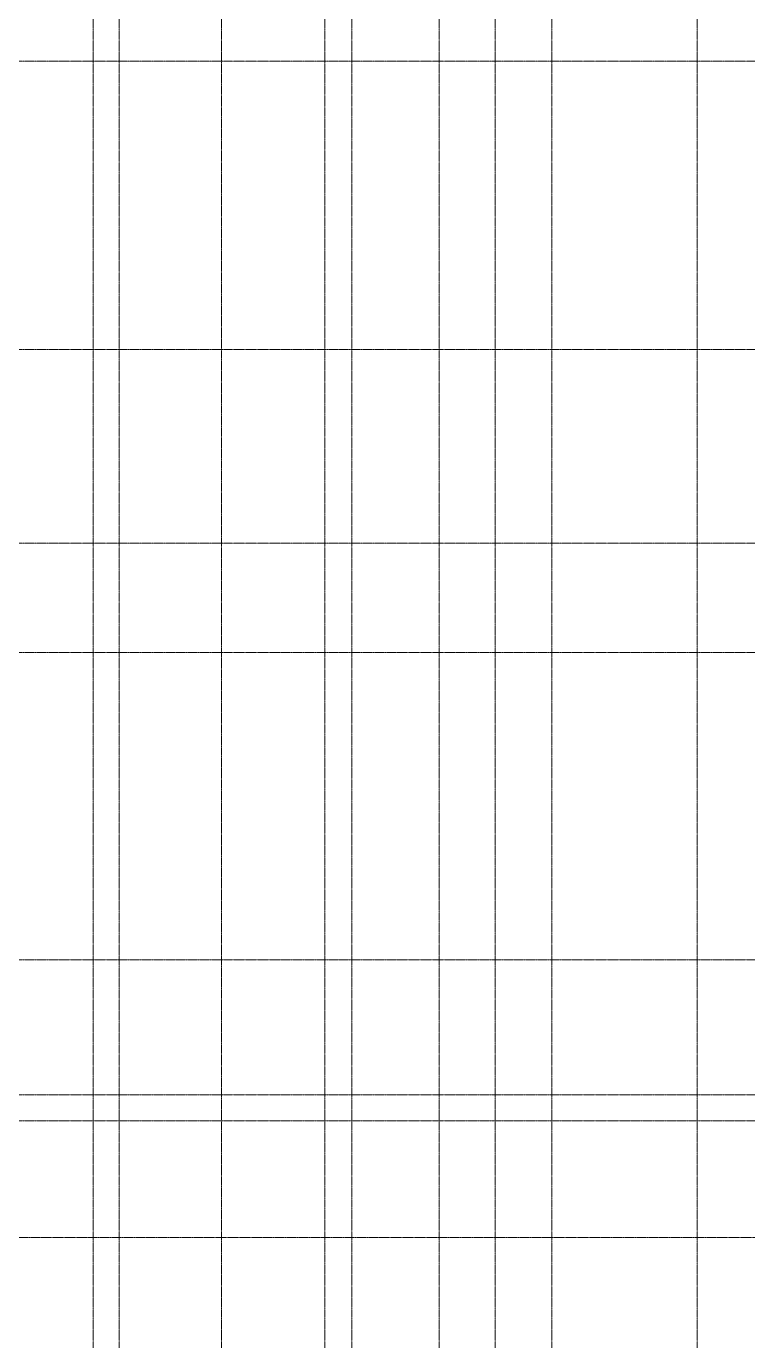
# Model space of a CAD drawing. Header units: millimetres. Extents: x 0 to 147381, y 0 to 170318.
# Drawn here: x 88689 to 108067, y 78089 to 113410 of the extents above; entities that cross this region are included whole.
import ezdxf

# ---------------------------------------------------------------- set-up
doc = ezdxf.new("R2010")
doc.units = ezdxf.units.MM
doc.linetypes.add('Center', pattern=[29.999999, 12, -6, 6, -6])
doc.linetypes.add('Grid Line', pattern=[22.225, 12.7, -3.175, 3.175, -3.175])
doc.layers.add('ARCH RCC HATCH', color=253, linetype='Center', lineweight=9, true_color=0x9c9c9c)
doc.layers.add('S-GRID', color=8, linetype='Continuous', lineweight=9)

# ---------------------------------------------------------------- blocks, each defined once
blk = doc.blocks.new('A$C59E872DE')
at = {"layer": 'S-GRID', "linetype": 'Grid Line', "ltscale": 0.5}
for p, q in [((53490, 89720.3), (53490, -4357.6)), ((56240, 89720.3), (56240, -4357.6)), ((59015, 89720.3), (59015, -3402.7)), ((59740, 89720.3), (59740, -4357.6)), ((62085, 89720.3), (62085, -4357.6)), ((63590, 89720.3), (63590, -4357.6)), ((65110, 89720.3), (65110, -4357.6)), ((69015, 89720.3), (69015, -4357.6)), ((-6964.1, 67931), (94404.8, 67931)), ((-6964.1, 60185.5), (94404.8, 60185.5)), ((-6964.1, 54985.5), (94404.8, 54985.5)), ((-6964.1, 52045.5), (94404.8, 52045.5)), ((-6964.1, 43785.5), (94404.8, 43785.5)), ((-6964.1, 40160.5), (93871.8, 40160.5)), ((-6964.1, 39460.5), (94404.8, 39460.5)), ((94404.8, 36325.5), (-6964.1, 36325.5))]:
    blk.add_line(p, q, dxfattribs=at)
blk.add_lwpolyline([(52790, 89720.3), (52790, -3990), (52160.7, -4438.4)], dxfattribs=at)

msp = doc.modelspace()

# ---------------------------------------------------------------- block references
at = {"layer": 'ARCH RCC HATCH', "linetype": 'Continuous'}
msp.add_blockref('A$C59E872DE', (37694.7, 44538), dxfattribs=at)

doc.saveas('drawing.dxf')
